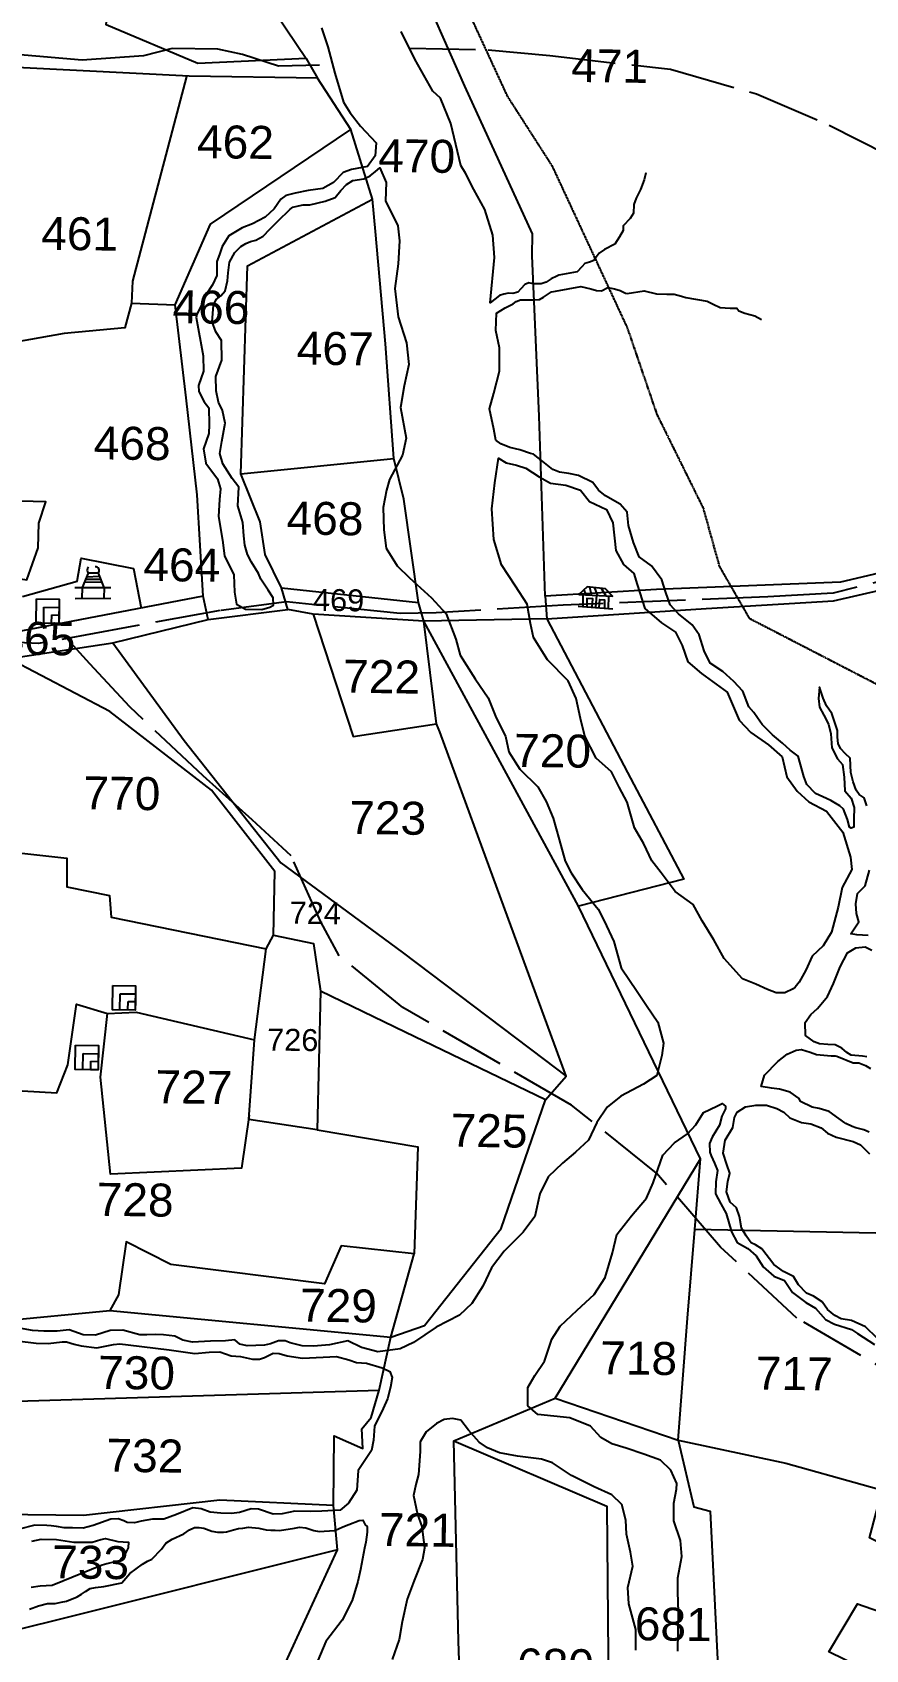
# Model space of a CAD drawing. Header units: inches. Extents: x 304037 to 460575, y 1453943 to 1639883.
# Drawn here: x 344149 to 344773, y 1596518 to 1597729 of the extents above; entities that cross this region are included whole.
import ezdxf

# ---------------------------------------------------------------- set-up
doc = ezdxf.new("R2010")
doc.units = ezdxf.units.IN
doc.header["$MEASUREMENT"] = 0
doc.linetypes.add('ACAD_ISO02W100', pattern=[15, 12, -3])
doc.linetypes.add('ACAD_ISO07W100', pattern=[3, 0, -3])
for name, color, linetype in [('CARTTRACK', 30, 'ACAD_ISO02W100'), ('NALA', 4, 'Continuous'), ('SQUAREWELL', 5, 'Continuous'), ('SURVEY_BND', 7, 'Continuous'), ('SURVEY_NO', 7, 'Continuous'), ('VILLAGE_AREA', 1, 'Continuous')]:
    doc.layers.add(name, color=color, linetype=linetype)
doc.layers.add('FOOTPATH', color=150, linetype='ACAD_ISO07W100', lineweight=30)
doc.styles.get("Standard").update_dxf_attribs({"font": 'arial.ttf'})

# ---------------------------------------------------------------- blocks, each defined once
blk = doc.blocks.new('2')
at = {"layer": 'VILLAGE_AREA'}
for points in [[(1231.64, 373.36), (1237.77, 373.15), (1236.47, 374.47), (1233.17, 374.74), (1231.64, 373.36)], [(1232.56, 374.2), (1232.93, 373.32)], [(1233.6, 374.71), (1233.97, 373.28)], [(1234.5, 374.63), (1235, 373.25)], [(1235.71, 374.54), (1236.6, 373.19)], [(1231.59, 371.21), (1237.9, 370.85)], [(1232.42, 373.34), (1232.42, 371.16)], [(1234.1, 371.07), (1234.2, 372.59), (1233.15, 372.63), (1233.15, 371.12)], [(1234.88, 373.25), (1234.74, 371.03)], [(1235.37, 370.99), (1235.52, 372.47), (1236.35, 372.47), (1236.36, 370.94)], [(1237.06, 373.17), (1237.02, 370.9)]]:
    blk.add_lwpolyline(points, dxfattribs=at)
blk = doc.blocks.new('10')
at = {"layer": 'VILLAGE_AREA'}
for points in [[(1026.3, 109.97), (1025.19, 112.55), (1023.35, 112.52), (1022.27, 109.9)], [(1023.07, 111.85), (1025.41, 112.04)], [(1020.95, 109.88), (1027.51, 109.99)], [(1022.27, 109.9), (1022.24, 107.93)], [(1022.69, 110.92), (1025.88, 110.96)], [(1022.9, 111.43), (1025.67, 111.45)], [(1026.3, 109.97), (1026.22, 108.03)], [(1021.02, 107.9), (1027.52, 108.06)]]:
    blk.add_lwpolyline(points, dxfattribs=at)
for centre, radius, start, end in [((1023.99, 113.06), 0.84, 136.4497, 220.1767), ((1024.62, 113), 0.727, 322.3214, 92.7832)]:
    blk.add_arc(centre, radius, start, end, dxfattribs=at)
blk = doc.blocks.new('KANUPURUPALLE')
at = {"layer": 'CARTTRACK'}
for points in [[(31.91, 308.28), (24.42, 307.99), (17.87, 310), (13.34, 310.94), (5.07, 310.94), (-0.18, 309.5), (-11.27, 308.57), (-23.73, 309.5), (-42.59, 312.17), (-54.65, 314.55), (-63.94, 316.13), (-75.03, 318.94), (-89.21, 322.53), (-95.62, 324.47), (-97.64, 321.74), (-100.01, 307.5), (-101.7, 298.31), (-105.37, 289.68), (-107.74, 283.92)], [(48.23, 311.57), (62.51, 311.46), (73.75, 310.56), (95.72, 308.38), (111.46, 304.11), (124.73, 298.61), (138.55, 291.87)], [(145.4, 218.5), (126.6, 213.47), (114.77, 212.66), (77.51, 210.64), (54.43, 208.95), (47.9, 208.73), (27.22, 210.54), (15.19, 208.81), (-1.82, 205.49), (-17.81, 202.35), (-27.26, 202.7)], [(161.43, 12.4), (160.5, 39.54), (159.83, 50.81), (156.65, 59.02), (146.57, 67.51), (121.82, 81.54), (107.76, 94.26), (95.93, 107.56), (80.3, 119.71), (49.35, 137.04), (37.68, 146.32), (34.23, 152.41), (28.66, 164.34), (21.49, 170.83), (12.5, 178.7), (-1.06, 191.1), (-8.4, 198.81), (-12.67, 203.36)]]:
    blk.add_lwpolyline(points, dxfattribs=at)
at = {"layer": 'FOOTPATH', "ltscale": 0.001}
blk.add_lwpolyline([(53.26, 333.68), (59.02, 317.96), (66.15, 303.06), (74.48, 290.46), (88.53, 261.25), (94.13, 245.58), (102.8, 228.61), (105.87, 218.09), (111.46, 208.67), (137.13, 195.85)], dxfattribs=at)
at = {"layer": 'NALA'}
for points in [[(91.53, 289.46), (91.22, 288.17), (90.6, 286.44), (89.81, 284.84), (89.4, 283.7), (89.35, 282.1), (88.78, 281.15), (87.52, 279.8), (87.52, 278.96), (86.9, 277.79), (86.06, 276.44), (84.19, 275.41), (83.21, 274.73), (82.67, 274.03), (82.26, 273.4), (81.5, 273.1), (80.66, 272.86), (80.09, 272.24), (79.24, 271.29), (75.95, 270.62), (75.6, 270.48), (74.56, 269.96), (73.67, 269.34), (72.77, 269.02), (71.31, 269.02), (70.52, 269.21), (69.79, 268.85), (69.03, 268.09), (68.54, 267.44), (67.64, 267.23), (66.85, 267.23), (65.96, 267.04), (65.2, 266.79), (63.51, 265.44), (64.19, 273.73), (63.81, 277.75), (62.29, 282.39), (60.29, 286.03), (58.69, 288.98), (57.83, 290.33), (55.91, 297.96), (53.96, 302.53), (52.55, 303.82), (49.23, 309.6), (46.68, 314.61)], [(32.16, 315.07), (33.38, 311.59), (34.7, 306.85), (36.34, 301.56), (37.61, 299.64), (39.49, 297.25), (42.36, 294.29), (42.26, 291.9), (40.85, 289.92), (37.99, 289.36), (36.43, 288.78), (34.74, 286.95), (32.77, 285.83), (30.14, 285.41), (27.79, 284.94), (26.1, 284.47), (25.2, 283.76), (23.98, 282.03), (22.38, 280.48), (20.08, 279.21), (18.2, 278.46), (15.79, 277.02), (14.62, 275.05), (14.15, 273.59), (13.72, 272.28), (13.72, 271.48), (13.72, 269.75), (12.97, 268.06), (11.7, 266.09), (11.14, 264.58), (10.2, 262.66), (10.06, 262.05), (11.47, 255.11), (11.52, 252.3), (10.67, 249.72), (10.76, 248.59), (11.75, 246.71), (12.6, 245.63), (12.69, 242.63), (12.69, 240.99), (11.75, 238.19), (12.22, 235.61), (14.34, 232.79), (14.9, 230.96), (14.76, 228.99), (14.62, 225.94), (15.42, 221.63), (15.79, 218.77), (17.53, 215.34), (17.72, 212.2), (18.1, 209.99), (19.74, 209.14), (22.75, 209.1), (24.16, 209.57), (24.82, 209.9), (24.77, 211.26), (23.83, 212.66), (22.51, 214.64), (22.04, 215.62), (20.77, 217.69), (20.02, 219.09), (19.51, 220.74), (19.27, 222.43), (19.08, 224.91), (18.14, 227.9), (18.28, 231.28), (17.01, 232.87), (15.28, 235.5), (14.71, 237.38), (15.04, 239.58), (15.61, 242.9), (15.09, 245.2), (14.34, 246.7), (13.87, 248.76), (13.82, 251.35), (14.86, 254.35), (14.76, 257.95), (13.68, 259.5), (13.02, 261.33), (13.21, 264.33), (13.68, 265.36), (14.48, 266.07), (15.28, 267), (15.66, 268.79), (15.8, 270.29), (15.98, 272.21), (16.92, 273.98), (18.05, 275.06), (18.94, 275.62), (19.74, 276), (20.73, 276.28), (22.04, 277.03), (23.27, 278.3), (24.3, 279.33), (25.33, 280.46), (26.23, 281.3), (26.88, 282.01), (27.4, 282.38), (28.39, 282.62), (29.23, 282.8), (30.45, 282.8), (33.24, 283.51), (35.07, 284.21), (36.1, 285.53), (37.09, 286.61), (38.26, 287.36), (40.24, 287.69), (41.37, 288.25), (42.35, 289.05), (43.1, 289.75), (44.33, 287.08), (44.23, 283.75), (46.53, 279.24), (46.86, 276.52), (46.68, 272.29), (46.11, 267.79), (46.83, 262.68), (48.38, 257.94), (48.85, 254.04), (48.1, 250.14), (47.44, 246.2), (48.57, 240.64), (47.96, 237.5), (45.65, 233.04), (45.14, 231.11), (44.57, 227.94), (44.71, 223.9), (45.23, 220.57), (47.25, 217.38), (49.51, 215.22), (53.56, 211.67), (56.28, 208.8), (58.11, 204.16), (58.93, 201.27), (61.7, 197), (64.14, 193.58), (65.6, 189.96), (67.38, 186.68), (68.04, 183.82), (70.06, 180.68), (73.35, 177.53), (74.9, 174.91), (76.26, 171.86), (77.39, 168.01), (78.53, 164.08), (79.66, 161.97), (81.72, 158.96), (84.68, 155.44), (85.76, 153.33), (87.6, 149.58), (89.01, 144.8), (91.97, 140.53), (93.66, 138.04), (95.78, 134.99), (96.86, 131.24), (96.58, 128.94), (95.73, 125.34), (93.33, 123.7), (89.25, 121.44), (86.8, 119.43), (84.96, 116.59), (83.46, 113.4), (81.11, 111.15), (78.81, 109.13), (76.23, 106.6), (74.77, 103.5), (73.87, 99.34), (71.8, 96.48), (68.42, 93), (66.16, 89.95), (64.61, 86.57), (62.63, 83.39), (60.42, 81.23), (56.19, 78.98), (52.15, 76.12), (49.7, 74.94), (45.66, 74.38), (42.7, 75.13), (40.17, 76.26), (36.85, 75.53), (33.94, 75.25), (31.87, 75.25), (29.71, 75.81), (28.77, 76.14), (27.6, 76.14), (26.1, 75.53), (25.06, 75.3), (21.91, 75.16), (20.55, 75.44), (19.61, 76.19), (17.92, 75.96), (15.21, 75.87), (11.92, 75.64), (10.14, 76.01), (8.68, 76.72), (6.61, 76.95), (5.2, 76.95), (3.61, 76.86), (2.34, 76.86), (-0.76, 77.66), (-3.07, 77.56), (-5.74, 76.72), (-8, 76.72), (-8.85, 77.05), (-10.54, 77.61), (-12.71, 77.32), (-15.16, 77.32), (-17.22, 77.42), (-20.61, 77.93)], [(-19.95, 75.49), (-16.52, 75.07), (-14.31, 75.07), (-11.77, 75.4), (-10.98, 75.4), (-9.57, 75.02), (-8.34, 74.7), (-5.48, 74.41), (-2.42, 75.07), (-1.3, 75.21), (0.21, 75.02), (7.71, 74.19), (12.4, 73.63), (14.97, 73.86), (16.92, 73.99), (18.97, 73.3), (20.72, 73.16), (22.86, 72.74), (24.18, 72.74), (25.07, 73.07), (26.66, 73.86), (27.75, 73.82), (29.17, 73.43), (32, 73), (35.76, 73.23), (38.17, 73.39), (40.42, 72.83), (41.8, 72.37), (43.65, 72.27), (46.52, 71.45), (47.88, 70.82), (48.34, 69.73), (48.07, 67.99), (47.55, 65.81), (46.75, 64.06), (45.27, 60.85), (45.1, 58.31), (44.77, 56.4), (42.4, 52.72), (42.2, 49.13), (40.71, 46.78), (39.19, 45.47), (35.86, 45.24), (33.85, 45.14), (30.96, 45.15), (28.65, 44.66), (27.03, 44.56), (24.32, 45.48), (23.03, 45.52), (20.92, 44.82), (19.47, 44.59), (17.49, 44.63), (15.54, 44.79), (13.89, 45.38), (12.37, 45.52), (9.46, 44.26), (7.15, 43.4), (5.1, 43.4), (3.02, 42.97), (1.8, 42.68), (0.48, 42.68), (-0.11, 43.01), (-1.17, 43.34), (-2.49, 43.24), (-5.67, 42.07), (-7.52, 41.58), (-9.43, 41.58), (-10.98, 41.58), (-12.34, 41.78), (-13.33, 41.91), (-14.09, 41.98), (-16.27, 42.01), (-19.14, 41.22)], [(-16.79, 39.05), (-15.1, 39.45), (-12.32, 39.45), (-9.14, 38.99), (-5.84, 39.02), (-4.26, 39.57), (-3.4, 39.71), (-1.14, 39.25), (0.81, 39.14), (0.72, 38.11), (0.12, 36.9), (-0.85, 35.73), (-3.09, 35.13), (-3.98, 34.87), (-12.99, 31.08), (-15.19, 30.91), (-16.81, 30.62)], [(-17.09, 26.67), (-15.41, 27.33), (-13.83, 27.78), (-12.41, 27.78), (-11.31, 28.02), (-10.36, 28.27), (-8.4, 29.06), (-7.66, 29.58), (-6.91, 30.07), (-6.06, 30.63), (-5.09, 30.79), (-3.62, 31.02), (-0.31, 31.71), (1.1, 33.42), (2.23, 34.29), (3.38, 35.15), (4.3, 35.69), (5.06, 36.09), (6.78, 37.92), (7.57, 39.04), (8.71, 39.76), (10.84, 40.77), (11.83, 41.53), (12.73, 41.98), (13.59, 41.98), (14.44, 41.89), (15.93, 41.31), (16.97, 41.15), (18.02, 41.19), (18.61, 41.28), (19.83, 41.64), (20.75, 41.87), (21.54, 41.98), (22.6, 42.18), (24.47, 41.98), (25.82, 41.73), (26.67, 41.67), (27.42, 41.67), (28.23, 41.62), (30.93, 42.09), (31.85, 42.3), (32.98, 42.16), (34.49, 41.71), (35.45, 41.55), (38.25, 41.78), (38.95, 42.07), (39.71, 42.43), (40.82, 42.88), (42.69, 43.62), (43.36, 43.69), (43.81, 42.86), (44.15, 42.57), (44.17, 41.55), (43.95, 39.69), (43.72, 38.61), (43.04, 34.73), (42.58, 32.51), (41.62, 29.08), (39.83, 25.47), (36.95, 21.52), (35.5, 18.08)], [(100.98, 20.63), (101.01, 27.78), (100.85, 31.42), (100.82, 34.02), (101.47, 37.89), (101.19, 40.81), (99.95, 44.36), (99.91, 47.57), (100.32, 50.13), (100.36, 51.16), (99.24, 53.55), (97.38, 55.36), (94.33, 56.43), (91.07, 57.46), (88.43, 58.2), (86.44, 59.36), (84.55, 61.38), (80.75, 62.82), (74.91, 63.33), (73.1, 64.9), (73.01, 68.23), (74.29, 70.42), (76.03, 73.07), (77.31, 77.11), (78.79, 79.5), (81.85, 82.43), (84.87, 85.34), (86.81, 88.47), (88.1, 92.93), (88.87, 96.29), (91.45, 99.7), (94.16, 102.98), (95.35, 105.81), (97.03, 110.86), (99.13, 113.12), (101.48, 114.78), (102.96, 116.42), (104.31, 118.68), (106.74, 119.91), (107.68, 120.4), (108.3, 119.91), (108.3, 119.42), (107.64, 118.06), (107.27, 116.46), (105.96, 114.24), (105.51, 113.09), (105.55, 111.49), (105.79, 110.84), (106.45, 109.5), (107.03, 108.19), (106.74, 106.14), (106.7, 103.96), (107.69, 102.15), (108.71, 100.39), (109.7, 97.08), (110.77, 95.15), (112.74, 94.08), (114.27, 92.77), (115.54, 90.76), (117.51, 89.11), (119.44, 88.33), (120.92, 86.2), (123.39, 84.39), (125.17, 83.36), (127.02, 81.37), (128.64, 80.5), (131.78, 79.62), (132.88, 78.88), (136.02, 76.94)], [(136.46, 78.09), (134.3, 80.09), (131.77, 81.22), (129.87, 81.53), (128.72, 82.08), (127.35, 83.15), (126.35, 84.57), (124.75, 85.55), (123.51, 86.1), (122.02, 87.58), (121.08, 89.07), (119.25, 89.99), (117.46, 91.2), (115.26, 94.04), (114.09, 94.76), (113.33, 95.14), (112.91, 95.58), (112.39, 96.36), (111.51, 97.77), (111.09, 99.88), (110.53, 101.43), (109.37, 102.45), (108.67, 104.35), (108.9, 106.19), (109.27, 107.72), (108.7, 109.31), (107.97, 111.38), (108.35, 113.7), (109.7, 116.04), (109.97, 117.84), (110.42, 118.86), (111.95, 119.86), (113.82, 120.16), (115.77, 120.16), (117.62, 119.61), (118.94, 118.96), (120.06, 117.94), (122.14, 117.11), (123.88, 116.89), (125.73, 116.22), (126.91, 115.24), (128.48, 114.54), (131.64, 113.82), (132.96, 113.22), (134.64, 111.6)], [(134.48, 115.54), (133.53, 115.92), (132.06, 116.29), (131.39, 116.54), (130.26, 117.04), (130.06, 117.19), (128.94, 117.96), (127.19, 119.21), (125.32, 119.73), (124.07, 119.93), (121.95, 120.93), (121.7, 121.5), (120.02, 122.63), (118.08, 123.15), (116.63, 123.3), (114.73, 123.55), (115.34, 125.64), (117.69, 128.16), (119.36, 129.54), (121.04, 130.26), (121.99, 130.41), (123.56, 129.96), (124.73, 129.54), (127.41, 129.34), (128.1, 129.34), (128.4, 129.26), (131.39, 128.09), (132.44, 128.09), (133.66, 127.66), (134.56, 127.09)], [(133.91, 129.21), (133.09, 129.34), (131.01, 129.51), (130.22, 129.96), (129.32, 130.74), (128.07, 131.33), (126.74, 131.36), (125.27, 131.48), (124.27, 131.81), (122.67, 132.98), (122.6, 135.3), (123.6, 136.77), (124.77, 137.87), (126.59, 140.08), (127.64, 142.48), (128.79, 145.52), (130.09, 148.08), (131.64, 149.05), (133.34, 149.23), (134.54, 148.63)], [(133.81, 151.33), (131.79, 151.39), (130.66, 151.53), (132.11, 153.79), (131.64, 155.25), (131.5, 157.01), (131.81, 158.92), (133.18, 160.35), (133.91, 163.19)], [(133.27, 174.86), (132.76, 176.32), (131.84, 176.91), (131.3, 177.72), (130.74, 179.24), (130.26, 180.92), (130.1, 183.52), (129.26, 184.27), (128.36, 185.23), (127.88, 186.15), (127.77, 187.3), (127.77, 188.5), (127.38, 189.62), (126.67, 191.57), (125.69, 193), (125.07, 194.37), (124.34, 196.33), (124.23, 194.26), (124.4, 192.72), (125.21, 191.29), (126.08, 189.67), (126.53, 187.87), (126.76, 185.34), (127.82, 183.35), (128.75, 182.34), (129.06, 180.04), (129.25, 177.53), (130.43, 176.24), (130.96, 174.56), (130.96, 172.4), (130.94, 171), (130.49, 170.78), (130.18, 170.95), (129.81, 172.32), (129.06, 174.22), (128.38, 174.84), (127.34, 175.43), (126.7, 175.77), (125.27, 176.44), (123.92, 177), (122.29, 178.62), (121.73, 180.08), (121.12, 182.24), (120.67, 183.75), (119.17, 184.83), (117.77, 186.07), (115.92, 187.55), (114.06, 189.4), (113.17, 190.61), (112.49, 191.56), (111.54, 192.6), (110.46, 195.42), (108.75, 197.19), (106.73, 198.95), (104.4, 200.44), (103.31, 202.65), (102.36, 205.57), (101.06, 207.38), (98.51, 209.34), (96.99, 210.97), (96.21, 213.18), (95.42, 215.51), (93.5, 218.03), (91.23, 219.6), (90.19, 222.2), (89.24, 225.31), (88.96, 227.72), (87.67, 229.12), (84.95, 230.64), (83.7, 231.64), (82.66, 233.02), (80, 234.25), (78.26, 234.59), (76.55, 234.81), (75.31, 235.29), (73.49, 236.72), (71.8, 238.03), (71.21, 238.15), (69.28, 238.76), (67.46, 239.18), (65.8, 239.83), (64.9, 240.47), (64.48, 242.46), (63.63, 246.18), (64.42, 249.04), (65.4, 253.07), (65.31, 257.28), (64.64, 260.43), (64.69, 263.59), (66.26, 264.59), (66.98, 264.93), (67.71, 265.32), (68.27, 265.74), (69, 266.04), (70.31, 266.1), (71.45, 266.1), (72.46, 266.18), (73.19, 266.63), (74.67, 267.58), (75.37, 267.72), (79.99, 268.66), (81.78, 268.24), (82.82, 267.93), (83.71, 267.93), (84.91, 268.54), (86.08, 268.32), (87.12, 267.99), (88.12, 267.51), (88.43, 267.46), (91.48, 267.99), (93.74, 267.48), (95.61, 267.46), (96.95, 267.46), (98.29, 267.12), (99.08, 266.9), (102.98, 266.31), (104.1, 265.75), (105.39, 265.16), (107.2, 265.08), (108.4, 265.08), (108.79, 264.6), (109.88, 264.21), (110.75, 263.99), (111.7, 263.71), (112.93, 263.07)], [(120.34, 141.44), (118.84, 140.64), (117.23, 140.67), (115.63, 141.24), (113.52, 142.18), (111.08, 143.11), (107.67, 146.78), (105.74, 150.12), (103.6, 153.56), (101.94, 156.49), (98.6, 158.83), (96.03, 162.2), (94.32, 164.37), (92.79, 167.41), (91.08, 170.33), (89.64, 174.97), (88.19, 177.64), (86.75, 180.42), (83.92, 182.88), (81.83, 186.85), (80.98, 190.06), (80.12, 193.69), (78.63, 196.89), (74.83, 200.68), (72.2, 204.69), (71.67, 207.2), (70.97, 210.72), (68.84, 213.98), (66.22, 217.82), (64.77, 222.41), (64.34, 227.97), (64.83, 232.7), (65.41, 237.24), (66.8, 236.38), (68.73, 236.01), (70.44, 235.48), (72.85, 233.93), (74.93, 232.81), (77.71, 232.49), (80.38, 231.58), (82.09, 229.55), (85.19, 228.16), (86.37, 225.76), (87.01, 220.71), (88.4, 218.2), (90.33, 216.55), (90.97, 214.57), (92.41, 210.25), (95.47, 207.66), (98.04, 206), (99.27, 203.6), (100.34, 200.61), (102.85, 198.53), (107.56, 195.19), (109.86, 190.17), (112, 187.93), (115.26, 185.74), (117.77, 183.6), (118.63, 179.94), (120.56, 177.38), (122.69, 175.46), (125.96, 173.8), (129, 170.01), (130.4, 165.49), (130.67, 163.25), (129.01, 159.94), (128.31, 156.36), (127.14, 151.82), (125.69, 149.28), (123.71, 147.41), (122.59, 144.85), (121.41, 142.66), (120.66, 141.75), (120.34, 141.44)], [(93.36, 20.76), (93.28, 24.51), (91.93, 29.16), (91.73, 32.14), (92.58, 36.02), (92.09, 38.53), (91.32, 41.8), (91.19, 44.37), (90.42, 47.19), (88.59, 48.93), (85.36, 50.32), (81.19, 52.32), (77.71, 54.6), (75.71, 55.22), (71.34, 55.75), (68.07, 56.28), (65.86, 57.18), (64.31, 58.2), (62.38, 60.32), (60.91, 62.12), (59.4, 62.44), (57.89, 62.2), (56.54, 61.46), (54.66, 59.95), (53.59, 58.08), (53.59, 56.32), (53.35, 52.14), (52.9, 50.3), (52.53, 48.3), (53.31, 44.89), (54.09, 42.72), (54.66, 38.76), (54.33, 36.72), (52.86, 32.84), (51.63, 29.43), (50.73, 25.31), (50.24, 22.08), (49.05, 18.45)]]:
    blk.add_lwpolyline(points, dxfattribs=at)
at = {"layer": 'SQUAREWELL'}
for points in [[(-18.29, 210.46), (-14.13, 210.46), (-14.13, 206.06), (-18.29, 206.06)], [(-16.9, 208.98), (-14.13, 208.98), (-14.13, 206.06), (-16.9, 206.06)], [(-15.47, 207.6), (-14.13, 207.6), (-14.13, 206.06), (-15.47, 206.06)], [(-3.46, 140.35), (0.7, 140.35), (0.7, 135.94), (-3.46, 135.94)], [(-2.08, 138.87), (0.7, 138.87), (0.7, 135.94), (-2.08, 135.94)], [(-0.64, 137.49), (0.7, 137.49), (0.7, 135.94), (-0.64, 135.94)], [(-10.08, 129.38), (-5.92, 129.38), (-5.92, 124.97), (-10.08, 124.97)], [(-8.69, 127.9), (-5.92, 127.9), (-5.92, 124.97), (-8.69, 124.97)], [(-7.26, 126.51), (-5.92, 126.51), (-5.92, 124.97), (-7.26, 124.97)]]:
    blk.add_lwpolyline(points, close=True, dxfattribs=at)
at = {"layer": 'SURVEY_BND'}
for points in [[(171.56, 229.37), (153.86, 224.8), (142.1, 219.04), (127.94, 215.53), (94.45, 213.71), (74.24, 212.25), (72.73, 244.97), (71.02, 274.11), (71.02, 278.1), (58.37, 304.81), (48.82, 325.7), (38.78, 341.82), (26.09, 359.67)], [(-3.12, 354.51), (12.45, 334), (29.47, 309.41), (9.76, 308.25), (-7.01, 315.09), (-3.12, 354.51)], [(29.47, 309.41), (31.57, 305.87), (8.21, 305.92), (-32.9, 307.47), (-47.4, 309.61), (-76.11, 315.87), (-95.28, 320.23)], [(7.73, 305.87), (-1.6, 268.53), (-1.75, 264.51), (6.21, 264.31), (12.48, 279.05), (37.76, 296.61), (31.57, 305.87)], [(74.24, 212.25), (74.63, 208.13), (52.26, 207.4), (51.23, 210.76), (48.27, 229.54), (46.39, 236.92), (44.6, 257.75), (42.51, 278.12), (41.87, 284.01), (37.76, 296.61)], [(18.57, 233.72), (19.26, 271.58), (41.87, 284.01)], [(-1.75, 264.51), (-2.88, 260.02), (-13.92, 258.81), (-22.74, 257.14), (-23.53, 254.85), (-27.19, 254.32), (-39.52, 255.15), (-52.05, 255.37), (-52.62, 255.72), (-52.97, 261.32), (-51.56, 265.93), (-51.78, 271.57), (-47.88, 271.76)], [(12.01, 211.39), (10.68, 229.78), (8.46, 247.44), (6.21, 264.31)], [(-71.85, 233.14), (-70.72, 225.79), (-62.27, 224.88), (-52.84, 218.76), (-48.3, 217.75), (-47.17, 221.27), (-42.41, 215.88), (-40.06, 216.73), (-20.11, 213.95), (-18.08, 219.78), (-18.02, 224.26), (-16.79, 228.16), (-23.74, 228.27), (-27.11, 227.9), (-31.24, 234.93), (-41.94, 234.07), (-63.7, 239.34)], [(26.28, 213.08), (23.18, 219.13), (22.22, 225.04), (18.57, 233.72), (46.39, 236.92)], [(74.63, 208.13), (103.54, 210.41), (126.72, 212.08), (154.31, 218.86), (171.17, 225.18), (193.44, 225.32), (196.52, 195), (197.89, 179.67), (196.08, 155.5), (194.92, 142.47), (175.17, 146.76), (170.99, 123.13), (165.89, 96.99)], [(-20.81, 210.9), (-10.93, 213.78), (-10.24, 217.97), (-0.7, 216.22), (0.77, 209.07)], [(-108.88, 215.47), (-76.76, 212.39), (-74.83, 209.25), (-67.96, 208.37), (-48.97, 204.99), (-42.7, 205.03), (-23.07, 199.59), (-4.26, 202.66), (12.97, 207.18), (12.01, 211.39), (-22.32, 204.29), (-49, 209.62), (-59.87, 211.49), (-64.18, 212.55), (-75.98, 215.36)], [(52.26, 207.4), (32.1, 208.4), (27.47, 209.15), (26.28, 213.08), (51.23, 210.76)], [(12.97, 207.18), (27.47, 209.15)], [(32.1, 208.4), (39.66, 186.24), (54.78, 188.75), (52.26, 207.4)], [(165.89, 96.99), (103, 97.38), (103.86, 110.25), (81.05, 155.95), (52.26, 207.4)], [(74.63, 208.13), (89.67, 180.36), (100.18, 161.08), (81.05, 155.95)], [(-4.26, 202.66), (8.96, 185.1), (26.83, 163.05), (49.09, 147.1), (75.18, 127.92), (79.25, 124.95), (67.68, 155.2), (55.4, 187.31), (54.78, 188.75)], [(-44.43, 169.52), (-24.74, 164.63), (-12.12, 163.38), (-12.07, 158.19), (-4.24, 156.7), (-3.93, 152.79), (24.34, 147.42), (25.65, 149.88), (25.77, 161.49), (14, 176.12), (-4.67, 190.15), (-23.53, 199.72)], [(-46.35, 90.92), (-44.98, 122.1), (-13.39, 120.7), (-11.46, 125.82), (-10.01, 136.85), (-4.34, 135.22), (0.89, 135.56), (22.45, 130.8), (24.34, 147.42)], [(25.65, 149.88), (32.97, 148.49), (34.37, 139.8), (34.06, 114.59), (21.63, 116.3), (22.45, 130.8)], [(47.99, 77.09), (54.12, 79.26), (67.8, 97.08), (75.57, 120.61), (49.84, 132.57), (34.37, 139.8)], [(21.68, 117.08), (20.39, 107.45), (-3.38, 106.05), (-5.48, 123.67), (-4.34, 135.22)], [(75.57, 120.61), (79.25, 124.95)], [(34.06, 114.59), (52.41, 111.75), (52.03, 92.3), (38.72, 93.54), (35.79, 86.63), (7.79, 89.76), (-0.38, 93.76), (-1.62, 84.08), (-3.19, 81.22)], [(59.74, 58.34), (78.02, 66.39), (103.86, 110.25)], [(78.02, 66.39), (100.51, 59.04), (101.93, 81.28), (103, 97.38)], [(100.51, 59.04), (120.17, 55.14), (148.01, 47.76), (158.7, 76.79), (165.89, 96.99)], [(47.99, 77.09), (52.03, 92.3)], [(-43.57, 76.81), (-3.19, 81.22), (47.99, 77.09)], [(-19.86, 64.53), (46.01, 67.41), (47.99, 77.09)], [(37.97, 46.31), (37.9, 58.97), (43.16, 56.75), (42.94, 60.3), (44.61, 62.43), (46.01, 67.41)], [(100.51, 59.04), (103.5, 46.92), (106.54, 46.19), (108.66, 11.91), (111.24, -26.65), (109.12, -42.59), (89.12, -23.93)], [(37.23, -129.42), (66.5, -121.49), (53.96, -104.66), (48.3, -63.28), (44.96, -40.69), (63.08, -20.33), (61.05, 21.95), (59.74, 58.34), (87.68, 46.86), (88.8, -0.75), (89.12, -23.93), (76.59, -22.5), (63.08, -20.33)], [(111.24, -26.65), (128.11, -19.11), (135.35, -8.31), (143.22, -5.9), (150.15, 3.74), (147.94, 11.71), (128.42, 20.9), (133.56, 29.7), (157.18, 21.84), (154.87, 32.32), (135.55, 41.76), (137.77, 50.47)], [(38.82, 38.27), (37.97, 46.31), (17.3, 46.99), (-7.5, 43.85), (-22.65, 43.85), (-32.95, 41.33), (-55.86, 40.72)], [(8.49, -15.81), (14.65, 5), (25.27, 7.76), (38.82, 38.27), (-12.86, 24.55), (-38.68, 17.84)]]:
    blk.add_lwpolyline(points, dxfattribs=at)
blk.add_blockref('10', (-1032.28, 102.75), dxfattribs=at)
at = {"layer": 'VILLAGE_AREA'}
blk.add_blockref('2', (-1151.3, -160.74), dxfattribs=at)
at = {"layer": 'SURVEY_NO'}
for s, height, p in [('471', 6, (77.68, 305.83)), ('462', 6, (9.81, 291.07)), ('470', 6, (42.81, 288.98)), ('461', 6, (-18.31, 274.01)), ('466', 6, (5.75, 260.98)), ('467', 6, (28.45, 253.76)), ('468', 6, (-8.24, 236.02)), ('468', 6, (27.02, 222.83)), ('464', 6, (1.09, 214.02)), ('469', 4, (32.03, 209)), ('465', 6, (-25.1, 200.29)), ('722', 6, (37.7, 194.18)), ('720', 6, (68.98, 181.12)), ('770', 6, (-9.25, 172.33)), ('723', 6, (39.16, 168.51)), ('724', 4, (28.55, 152.04)), ('726', 4, (24.76, 128.9)), ('727', 6, (4.57, 119.06)), ('725', 6, (58.37, 111.86)), ('728', 6, (-5.84, 98.43)), ('729', 6, (31.4, 79.68)), ('718', 6, (86.14, 70.86)), ('717', 6, (114.49, 68.44)), ('730', 6, (-5.16, 66.96)), ('732', 6, (-3.43, 51.9)), ('721', 6, (46.31, 39.07)), ('733', 6, (-13.04, 32.38)), ('681', 6, (93.09, 22.55)), ('680', 6, (71.75, 14.77))]:
    blk.add_text(s, height=height, dxfattribs=at).set_placement(p)

msp = doc.modelspace()

# ---------------------------------------------------------------- block references
at = {"layer": 'VILLAGE_AREA', "xscale": 4.11690545397391, "yscale": 4.116905454022344, "zscale": 4.116905453970031, "rotation": 359.2242586303323}
msp.add_blockref('KANUPURUPALLE', (344216, 1596437.2), dxfattribs=at)

doc.saveas('drawing.dxf')
